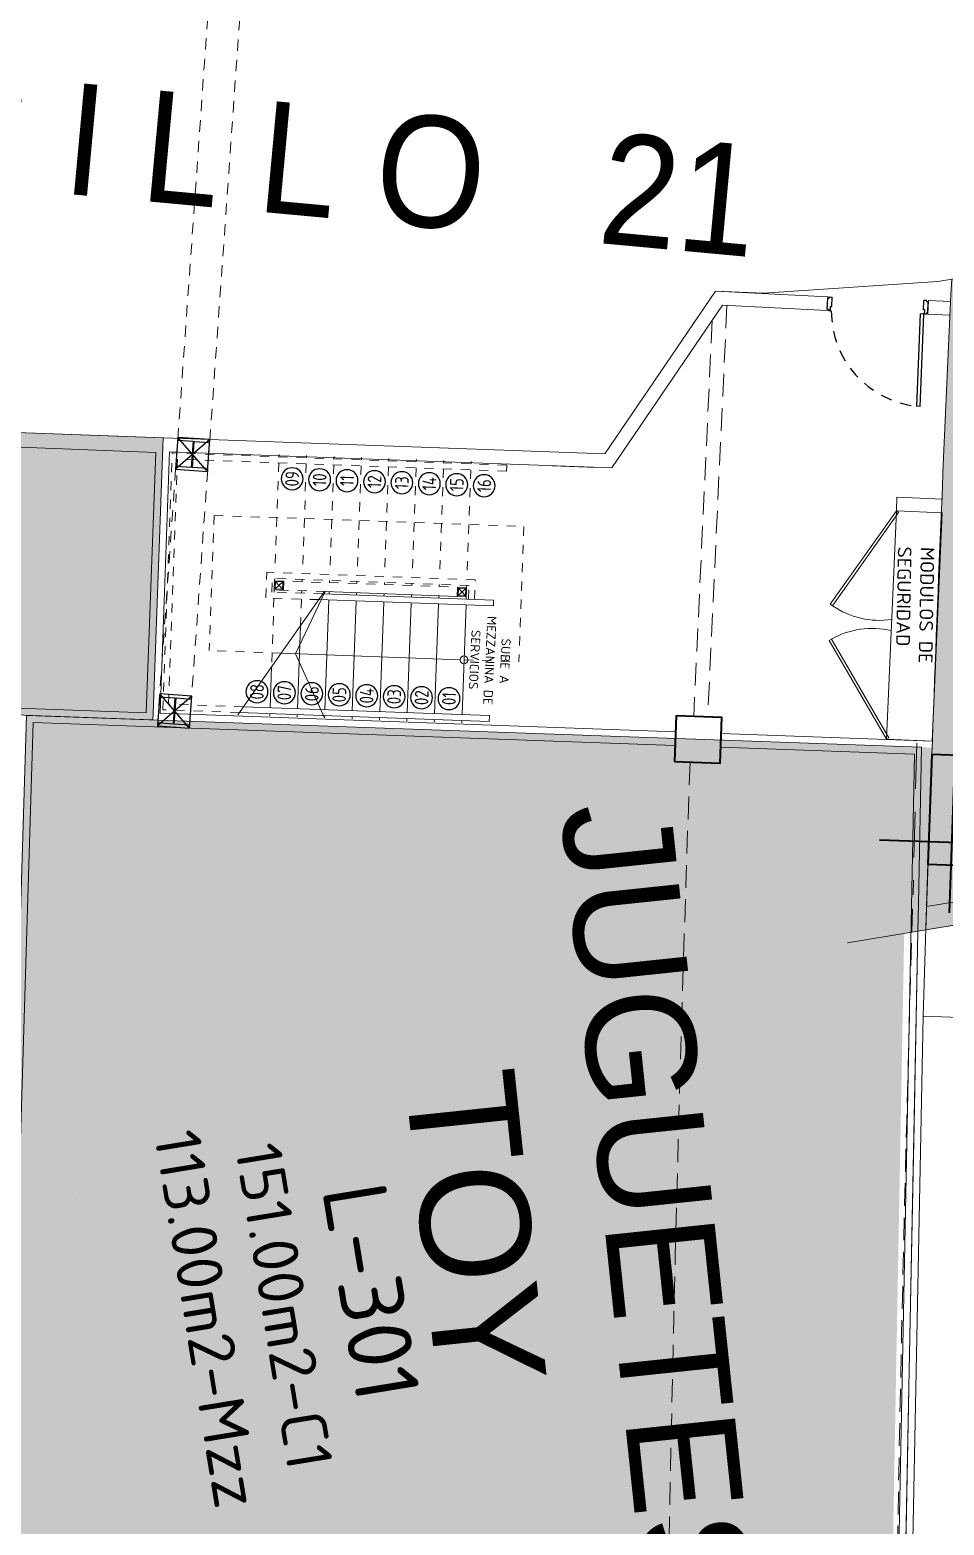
# Model space of a CAD drawing. Header units: metres. Extents: x 2 to 659295185, y -28 to 1124222152.
# Drawn here: x 655483.96 to 655493.95, y 1126514.86 to 1126531.21 of the extents above; entities that cross this region are included whole.
import ezdxf
from ezdxf.enums import TextEntityAlignment as Align

# ---------------------------------------------------------------- set-up
doc = ezdxf.new("R2010")
doc.units = ezdxf.units.M
doc.header["$MEASUREMENT"] = 0
for name, pattern in [('CCSM_C1_CUERPO BJ$0$CONTINUA', [0]), ('CCSM_C1_CUERPO CK$0$CONTINUA', [0]), ('CCSM_C1_CUERPO CK$0$DASHED', [0.75, 0.5, -0.25]), ('CCSM_C1_CUERPO HP$0$CONTINUA', [0]), ('CCSM_C1_CUERPO HP$0$DASHED', [0.75, 0.5, -0.25]), ('CCSM_C1_CUERPO HP$0$DASHED2', [0.375, 0.25, -0.125]), ('CCSM_C1_CUERPO HP$0$HIDDEN', [0.375, 0.25, -0.125]), ('CCSM_C1_CUERPO HP$0$HIDDEN2', [0.1875, 0.125, -0.0625]), ('CONTINUA', [0]), ('DASHDOT', [1, 0.5, -0.25, 0, -0.25])]:
    doc.linetypes.add(name, pattern=pattern)
doc.layers.get('0').update_dxf_attribs({"linetype": 'CONTINUOUS'})
for name, color, linetype in [('CCSM_C1_CUERPO BJ$0$A-AREAS COMERCIALES', 151, 'CONTINUOUS'), ('CCSM_C1_CUERPO BJ$0$A-LOCAL ID', 7, 'CONTINUOUS'), ('CCSM_C1_CUERPO BJ$0$A-PARED', 2, 'CCSM_C1_CUERPO BJ$0$CONTINUA'), ('CCSM_C1_CUERPO BJ$0$ID_Nº LOCAL', 7, 'CONTINUOUS'), ('CCSM_C1_CUERPO CK$0$A-PARED', 2, 'CCSM_C1_CUERPO CK$0$CONTINUA'), ('CCSM_C1_CUERPO CK$0$A-PROYECCIONES SUP', 5, 'CCSM_C1_CUERPO CK$0$DASHED'), ('CCSM_C1_CUERPO HP$0$-aa_niveles reales mz', 60, 'CONTINUOUS'), ('CCSM_C1_CUERPO HP$0$A-AREAS', 8, 'CONTINUOUS'), ('CCSM_C1_CUERPO HP$0$A-LOCAL ID', 7, 'CONTINUOUS'), ('CCSM_C1_CUERPO HP$0$A-PARED', 2, 'CCSM_C1_CUERPO HP$0$CONTINUA'), ('CCSM_C1_CUERPO HP$0$A-PROYECCIONES', 5, 'CCSM_C1_CUERPO HP$0$DASHED'), ('CCSM_C1_CUERPO HP$0$A-PUERTA', 5, 'CCSM_C1_CUERPO HP$0$CONTINUA'), ('CCSM_C1_CUERPO HP$0$A-TEXTOS AREAS', 9, 'CONTINUOUS'), ('CCSM_C1_CUERPO HP$0$A_ BOMBEROS', 20, 'CONTINUOUS'), ('CCSM_C1_CUERPO HP$0$A_ESCALERAS', 7, 'CONTINUOUS'), ('CCSM_C1_CUERPO HP$0$EQUIPOS', 60, 'CONTINUOUS'), ('CCSM_C1_CUERPO HP$0$ID_AREA EXACTA', 7, 'CONTINUOUS'), ('CCSM_C1_CUERPO HP$0$ID_Nº LOCAL', 7, 'CONTINUOUS'), ('CCSM_C1_CUERPO HP$0$ID_RUBRO', 7, 'CONTINUOUS'), ('CCSM_C1_CUERPO HP$0$ID_USO', 7, 'CONTINUOUS'), ('CCSM_C1_CUERPO HP$0$lineas guias', 252, 'CCSM_C1_CUERPO HP$0$DASHED2')]:
    doc.layers.add(name, color=color, linetype=linetype)
doc.layers.add('CCSM_C1_CUERPO CK$0$A-AREAS COMERCIALES', color=151, linetype='CONTINUOUS', plot=False)
doc.layers.add('CCSM_C1_CUERPO HP$0$A-AREAS COMERCIALES', color=151, linetype='CONTINUOUS', plot=False)
for name, color, linetype, lineweight in [('CCSM_XREF ESTRUCTURA15$0$E-CA-COLUMNA', 2, 'CONTINUOUS', 35), ('CCSM_XREF ESTRUCTURA15$0$E-CJ-COLUMNA', 2, 'CONTINUOUS', 35), ('CCSM_XREF ESTRUCTURA15$0$E-CK-COLUMNA', 2, 'CONTINUOUS', 35), ('CCSM_XREF ESTRUCTURA15$0$E-CP COLUMNAS', 2, 'CONTINUOUS', 35), ('LOCALES ASIGNADOS', 41, 'DASHDOT', 0), ('LOCALES PROPIOS', 101, 'CONTINUA', 0), ('NOMBRES LOCATARIOS', 7, 'CONTINUA', 0)]:
    doc.layers.add(name, color=color, linetype=linetype, lineweight=lineweight)
doc.styles.add('CCSM_C1_CUERPO BJ$0$ROMANS', font='romans__.ttf')
doc.styles.add('CCSM_C1_CUERPO BJ$0$sigo', font='arial.ttf', dxfattribs={"width": 0.9})
doc.styles.add('CCSM_C1_CUERPO HP$0$ROMANS', font='romans__.ttf')
doc.styles.get("Standard").update_dxf_attribs({"font": 'tahoma.ttf'})

# ---------------------------------------------------------------- blocks, each defined once
blk = doc.blocks.new('CCSM_C1_CUERPO HP$0$NUM ESCALON')
blk.add_circle((0, 0), 0.12)
at = {"style": 'CCSM_C1_CUERPO HP$0$ROMANS', "width": 0.75}
blk.add_attdef('00', text='', height=0.15, dxfattribs=at).set_placement((0, 0), align=Align.MIDDLE_CENTER)
blk = doc.blocks.new('CCSM_C1_CUERPO HP$0$AM_PIZ-120-15')
for p, q in [((0.045, 1.025), (0.085, 1.025)), ((0.045, 1.025), (0.045, 0.015)), ((0.085, 0.015), (0.085, 1.025)), ((0, 0), (0.015, 0)), ((0.015, 0.015), (0.035, 0.015)), ((0.015, 0), (0.015, 0.015)), ((0.035, 0.015), (0.035, -0.03)), ((0.045, 0.015), (0.085, 0.015)), ((1.065, 0.015), (1.065, -0.03)), ((1.085, 0.015), (1.065, 0.015)), ((1.085, 0), (1.085, 0.015)), ((1.1, 0), (1.085, 0)), ((1.1, 0), (1.1, -0.12)), ((0, 0), (0, -0.12)), ((0, -0.12), (0.015, -0.12)), ((0.015, -0.12), (0.015, -0.135)), ((0.015, -0.135), (0.05, -0.135)), ((0.035, -0.03), (0.05, -0.03)), ((0.05, -0.03), (0.05, -0.135)), ((1.065, -0.03), (1.05, -0.03)), ((1.05, -0.03), (1.05, -0.135)), ((1.085, -0.135), (1.05, -0.135)), ((1.1, -0.12), (1.085, -0.12)), ((1.085, -0.12), (1.085, -0.135))]:
    blk.add_line(p, q)
at = {"color": 8, "linetype": 'CCSM_C1_CUERPO HP$0$HIDDEN', "ltscale": 0.5}
blk.add_arc((0.009, -0.019), 1.047, 1.8622, 85.8231, dxfattribs=at)
blk = doc.blocks.new('CCSM_C1_CUERPO HP$0$refuerzos')
at = {"layer": 'CCSM_C1_CUERPO HP$0$-aa_niveles reales mz'}
blk.add_lwpolyline([(-1005676.254, 829072.727), (-1005676.254, 829072.377), (-1005675.904, 829072.377), (-1005675.904, 829072.727)], close=True, dxfattribs=at)
at = {"layer": 'CCSM_C1_CUERPO HP$0$EQUIPOS'}
blk.add_line((-1005676.254, 829072.727), (-1005675.904, 829072.377), dxfattribs=at)
blk.add_lwpolyline([(-1005676.254, 829072.377), (-1005676.223, 829072.377), (-1005676.223, 829072.546), (-1005675.936, 829072.546), (-1005675.936, 829072.377), (-1005675.904, 829072.377), (-1005675.904, 829072.727), (-1005675.936, 829072.727), (-1005675.936, 829072.558), (-1005676.223, 829072.558), (-1005676.223, 829072.727), (-1005676.254, 829072.727)], close=True, dxfattribs=at)
blk = doc.blocks.new('CCSM_C1_CUERPO HP$0$refuerzos1')
at = {"layer": 'CCSM_C1_CUERPO HP$0$EQUIPOS'}
blk.add_line((-1005675.904, 829072.727), (-1005676.254, 829072.377), dxfattribs=at)
at = {"layer": 'CCSM_C1_CUERPO HP$0$A-PARED'}
blk.add_blockref('CCSM_C1_CUERPO HP$0$refuerzos', (0, 0), dxfattribs=at)
blk = doc.blocks.new('CCSM_C1_CUERPO HP$0$IDENT LOCAL')
at = {"layer": 'CCSM_C1_CUERPO HP$0$ID_AREA EXACTA', "style": 'CCSM_C1_CUERPO HP$0$ROMANS'}
blk.add_attdef('AREA-EXACTA', text='', height=0.5, dxfattribs=at).set_placement((0, 1.245), align=Align.BOTTOM_CENTER)
at = {"layer": 'CCSM_C1_CUERPO HP$0$ID_Nº LOCAL', "style": 'CCSM_C1_CUERPO HP$0$ROMANS'}
blk.add_attdef('NºLOCAL', text='', height=0.7, dxfattribs=at).set_placement((0, 2.05), align=Align.BOTTOM_CENTER)
at = {"layer": 'CCSM_C1_CUERPO HP$0$ID_RUBRO', "style": 'CCSM_C1_CUERPO HP$0$ROMANS'}
blk.add_attdef('RUBRO', text='', height=0.35, dxfattribs=at).set_placement((0, 0.395), align=Align.BOTTOM_CENTER)
at = {"layer": 'CCSM_C1_CUERPO HP$0$ID_USO', "style": 'CCSM_C1_CUERPO HP$0$ROMANS'}
blk.add_attdef('USO', text='', height=0.35, dxfattribs=at).set_placement((0, -0.455), align=Align.BOTTOM_CENTER)
blk = doc.blocks.new('CCSM_XREF ESTRUCTURA15$0$CCSM_COLUMNA REC')
at = {"layer": 'CCSM_XREF ESTRUCTURA15$0$E-CA-COLUMNA'}
blk.add_lwpolyline([(-0.25, -0.25), (0.25, -0.25), (0.25, 0.25), (-0.25, 0.25)], close=True, dxfattribs=at)
blk = doc.blocks.new('CCSM_XREF ESTRUCTURA15$0$COL REC 120X50')
at = {"color": 5}
for p, q in [((0, -0.789), (0, 0.789)), ((-1.474, 0), (0.774, 0))]:
    blk.add_line(p, q, dxfattribs=at)
blk.add_lwpolyline([(-0.95, -0.25), (0.25, -0.25), (0.25, 0.25), (-0.95, 0.25)], close=True)
blk = doc.blocks.new('CCSM_C1_CUERPO BJ$0$IDENT LOCAL')
at = {"style": 'CCSM_C1_CUERPO BJ$0$ROMANS'}
for tag, height, p in [('AREA-EXACTA', 0.5, (0.587, 0.096)), ('NºLOCAL', 0.7, (1.17, 0.119)), ('RUBRO', 0.35, (0, 0)), ('USO', 0.35, (-0.587, -0.096))]:
    blk.add_attdef(tag, text='', height=height, rotation=279.3085, dxfattribs=at).set_placement(p, align=Align.BOTTOM_CENTER)

msp = doc.modelspace()

# ---------------------------------------------------------------- hatches: boundary and pattern name
at = {"layer": 'LOCALES ASIGNADOS'}
h = msp.add_hatch(color=256, dxfattribs=at)
edge = h.paths.add_edge_path()
edge.add_line((655523.1959, 1126484.6977), (655511.4574, 1126482.7737))
edge.add_arc((492466.1192, 1099756.7687), 165221.2506, 9.306558127, 9.309002861, ccw=False)
edge.add_line((655512.5976, 1126475.8167), (655524.4397, 1126477.7575))
edge.add_arc((655211.3975, 1126425.2356), 317.4177, 9.524316, 10.79705)
h = msp.add_hatch(color=256, dxfattribs=at)
edge = h.paths.add_edge_path()
edge.add_line((655493.7498, 1126521.3677), (655493.8182, 1126523.36))
edge.add_arc((655987.9261, 1126505.2344), 494.4403, 177.305061, 177.899139, ccw=False)
edge.add_line((655494.0327, 1126528.4821), (655510.3677, 1126531.1596))
edge.add_arc((655404.4416, 1126490.215), 113.564, 17.559341, 21.133457, ccw=False)
edge.add_line((655512.7141, 1126524.4765), (655493.5136, 1126521.329))
edge.add_line((655493.5136, 1126521.329), (655493.7498, 1126521.3677))
msp.add_hatch(color=256, dxfattribs=at).paths.add_polyline_path([(655485.1355, 1126526.7577), (655480.6986, 1126526.9191), (655479.7893, 1126528.9466), (655472.945, 1126529.2643), (655473.5856, 1126524.0869), (655485.3029, 1126523.663), (655485.4151, 1126526.7491)])
h = msp.add_hatch(color=256, dxfattribs=at)
edge = h.paths.add_edge_path()
edge.add_arc((219491.1056, 1054914.3756), 441878.9229, 9.308049718, 9.309563548, ccw=False)
edge.add_line((655551.8097, 1126384.9626), (655564.5398, 1126387.0492))
edge.add_line((655564.5398, 1126387.0492), (655562.5867, 1126398.9652))
edge.add_line((655562.5867, 1126398.9652), (655552.3922, 1126397.2942))
edge.add_line((655552.3922, 1126397.2942), (655552.4569, 1126396.8995))
edge.add_line((655552.4569, 1126396.8995), (655549.9212, 1126396.4839))
h = msp.add_hatch(color=256, dxfattribs=at)
edge = h.paths.add_edge_path()
edge.add_line((655513.5683, 1126469.8955), (655525.4103, 1126471.8365))
edge.add_arc((823004.9948, 1153921.5169), 169714.1602, 189.307944851, 189.309970477)
edge.add_line((655526.3809, 1126465.9155), (655514.5388, 1126463.9745))
edge.add_line((655514.5388, 1126463.9745), (655513.5683, 1126469.8955))
at = {"layer": 'LOCALES PROPIOS'}
h = msp.add_hatch(color=101, dxfattribs=at)
edge = h.paths.add_edge_path()
edge.add_arc((655465.0076, 1126514.9282), 10.6102, 345.93414, 377.8147)
edge.add_line((655475.1091, 1126518.1743), (655483.748, 1126517.9588))
edge.add_line((655483.748, 1126517.9588), (655483.9223, 1126523.7137))
edge.add_line((655483.9223, 1126523.7137), (655493.8931, 1126523.3572))
edge.add_line((655493.8931, 1126523.3572), (655493.8132, 1126521.3781))
edge.add_line((655493.8132, 1126521.3781), (655493.5136, 1126521.329))
edge.add_line((655493.5136, 1126521.329), (655493.3439, 1126512.1111))
edge.add_line((655493.3439, 1126512.1111), (655475.2997, 1126512.3495))

# ---------------------------------------------------------------- linework, layer by layer
at = {"layer": 'CCSM_C1_CUERPO BJ$0$A-AREAS COMERCIALES', "lineweight": 5}
msp.add_lwpolyline([(655509.1764, 1126530.9389), (655510.3766, 1126531.1356, -0.0152174), (655512.7167, 1126524.4765), (655493.7497, 1126521.3676), (655493.8153, 1126523.284), (655493.8153, 1126523.284, -0.0026753), (655494.0325, 1126528.482)], format="xyb", close=True, dxfattribs=at)
at = {"layer": 'CCSM_C1_CUERPO BJ$0$A-PARED', "lineweight": 5}
msp.add_lwpolyline([(655493.8153, 1126523.284, -0.0026753), (655494.0325, 1126528.482, -0.0026753)], format="xyb", dxfattribs=at)
msp.add_lwpolyline([(655493.7733, 1126522.0847), (655493.7577, 1126521.6222)], dxfattribs=at)
at = {"layer": 'CCSM_C1_CUERPO CK$0$A-AREAS COMERCIALES', "lineweight": 5}
for points in [[(655506.7747, 1126511.3422), (655493.4218, 1126509.153), (655493.4336, 1126509.7427), (655493.4561, 1126510.8787), (655493.4804, 1126512.109), (655493.4867, 1126512.4277), (655493.4908, 1126512.6343), (655493.499, 1126513.047), (655493.5053, 1126513.3684), (655493.5136, 1126513.7857), (655493.5235, 1126514.2875), (655493.5338, 1126514.808), (655493.5416, 1126515.2035), (655493.5528, 1126515.7693), (655493.5682, 1126516.5493), (655493.5862, 1126517.4554), (655493.6178, 1126519.054), (655493.6633, 1126521.3534), (655512.7167, 1126524.4765), (655514.9192, 1126517.6933), (655505.9741, 1126516.2276), (655506.7747, 1126511.3422)], [(655493.7031, 1126523.3639), (655493.6692, 1126521.6541), (655493.6633, 1126521.3534), (655493.4804, 1126512.109), (655475.2949, 1126512.3495), (655475.5568, 1126513.7926), (655475.6145, 1126515.1902), (655475.4713, 1126516.6847), (655475.104, 1126518.1743), (655483.7479, 1126517.9587), (655483.9221, 1126523.7129), (655493.7031, 1126523.3639)]]:
    msp.add_lwpolyline(points, close=True, dxfattribs=at)
at = {"layer": 'CCSM_C1_CUERPO CK$0$A-PARED', "lineweight": 5}
msp.add_line((655493.5129, 1126509.9607), (655493.7199, 1126520.4228), dxfattribs=at)
at = {"layer": 'CCSM_C1_CUERPO CK$0$A-PROYECCIONES SUP', "lineweight": 5}
msp.add_lwpolyline([(655493.6507, 1126523.4097), (655493.6099, 1126521.75)], dxfattribs=at)
at = {"layer": 'CCSM_C1_CUERPO CK$0$A-PROYECCIONES SUP', "lineweight": 5, "ltscale": 0.5}
msp.add_lwpolyline([(655493.6061, 1126521.5974, 0.0057772), (655493.3738, 1126509.2219, -0.9631437)], format="xyb", dxfattribs=at)
at = {"layer": 'CCSM_C1_CUERPO HP$0$A-AREAS', "lineweight": 5, "ltscale": 0.5}
msp.add_lwpolyline([(655503.2075, 1126529.9859), (655493.8816, 1126528.4573), (655491.9796, 1126528.3299), (655491.4516, 1126528.3535), (655490.2416, 1126526.5719), (655480.6985, 1126526.919), (655479.7922, 1126528.9463), (655476.0645, 1126529.1194)], dxfattribs=at)
at = {"layer": 'CCSM_C1_CUERPO HP$0$A-AREAS COMERCIALES', "lineweight": 5}
msp.add_lwpolyline([(655485.3054, 1126523.7384), (655485.4143, 1126526.749), (655485.4143, 1126526.749), (655480.6985, 1126526.919), (655479.7922, 1126528.9463), (655472.946, 1126529.2643, 0.005773), (655473.5853, 1126524.0875), (655485.3027, 1126523.6629)], format="xyb", close=True, dxfattribs=at)
msp.add_lwpolyline([(655484.4671, 1126518.4325), (655484.4671, 1126518.4325)], dxfattribs=at)
at = {"layer": 'CCSM_C1_CUERPO HP$0$A-PARED', "lineweight": 5}
for p, q in [((655491.4516, 1126528.3535), (655490.2416, 1126526.5719)), ((655483.9949, 1126523.6362), (655483.8206, 1126517.8818))]:
    msp.add_line(p, q, dxfattribs=at)
for points in [[(655485.2305, 1126523.7411), (655485.3335, 1126526.5892), (655480.5997, 1126526.7724), (655479.693, 1126528.8007), (655476.2382, 1126528.9612)], [(655491.5286, 1126528.1999), (655490.3191, 1126526.419), (655485.4838, 1126526.5948), (655485.3804, 1126523.7356), (655491.0136, 1126523.532)], [(655490.2416, 1126526.5719), (655480.6985, 1126526.919)], [(655490.1421, 1126526.4254), (655489.6662, 1126526.4427)], [(655493.9273, 1126525.9282), (655493.4278, 1126525.9495), (655493.4342, 1126526.0994), (655493.9338, 1126526.078)], [(655485.2305, 1126523.7411), (655479.5213, 1126523.9476)], [(655491.0082, 1126523.3821), (655483.9948, 1126523.6357)], [(655493.8206, 1126523.4301), (655491.5133, 1126523.5139)], [(655493.407, 1126512.1885), (655493.6265, 1126523.2874), (655491.5079, 1126523.364)]]:
    msp.add_lwpolyline(points, dxfattribs=at)
at = {"layer": 'CCSM_C1_CUERPO HP$0$A-PARED', "lineweight": 5, "ltscale": 0.5}
for points in [[(655491.5286, 1126528.1999), (655492.6718, 1126528.1399), (655492.6785, 1126528.2898), (655491.4516, 1126528.3535)], [(655494.0141, 1126528.0888), (655493.7711, 1126528.0997), (655493.7778, 1126528.2495), (655494.0211, 1126528.2386)]]:
    msp.add_lwpolyline(points, dxfattribs=at)
at = {"layer": 'CCSM_C1_CUERPO HP$0$A-PROYECCIONES', "lineweight": 5, "ltscale": 0.5}
for p, q in [((655491.5766, 1126528.1978), (655491.3665, 1126523.6943)), ((655491.4159, 1126528.0339), (655491.2136, 1126523.6999))]:
    msp.add_line(p, q, dxfattribs=at)
msp.add_arc((656011.4102, 1126504.999), 520.5558, 177.996162, 179.185807, dxfattribs=at)
at = {"layer": 'CCSM_C1_CUERPO HP$0$A_ BOMBEROS', "lineweight": 5}
for points in [[(655493.4278, 1126525.9495), (655492.705, 1126524.9296), (655492.7295, 1126524.9123), (655493.4523, 1126525.9322)], [(655492.6928, 1126524.5325), (655493.3211, 1126523.4518), (655493.347, 1126523.4669), (655492.7188, 1126524.5475)]]:
    msp.add_lwpolyline(points, close=True, dxfattribs=at)
at = {"layer": 'CCSM_C1_CUERPO HP$0$A_ BOMBEROS', "color": 8, "lineweight": 5}
msp.add_lwpolyline([(655493.9273, 1126525.9282), (655493.8206, 1126523.4304), (655493.3211, 1126523.4518), (655493.4278, 1126525.9495)], close=True, dxfattribs=at)
for centre, start, end in [((655493.2449, 1126525.6599), 235.41545, 278.36304), ((655493.1636, 1126523.7559), 76.74263, 119.69022)]:
    msp.add_arc(centre, 0.9081, start, end, dxfattribs=at)
at = {"layer": 'CCSM_C1_CUERPO HP$0$A_ESCALERAS', "color": 8, "linetype": 'CCSM_C1_CUERPO HP$0$HIDDEN', "lineweight": 5, "ltscale": 0.1}
for p, q in [((655485.4111, 1126523.7743), (655485.5127, 1126526.5824)), ((655485.4734, 1126523.8371), (655485.5703, 1126526.5153)), ((655489.1703, 1126526.4501), (655485.5127, 1126526.5824)), ((655489.1679, 1126526.3851), (655485.5703, 1126526.5153)), ((655486.6828, 1126526.5651), (655486.6819, 1126526.5401)), ((655486.9826, 1126526.5543), (655486.9817, 1126526.5293)), ((655487.2824, 1126526.5434), (655487.2815, 1126526.5184)), ((655487.5822, 1126526.5326), (655487.5813, 1126526.5076)), ((655487.882, 1126526.5217), (655487.8811, 1126526.4967)), ((655488.1819, 1126526.5109), (655488.1809, 1126526.4859)), ((655488.4817, 1126526.5), (655488.4808, 1126526.475)), ((655488.7815, 1126526.4892), (655488.7806, 1126526.4642)), ((655486.6796, 1126526.4752), (655486.6362, 1126525.276)), ((655486.9794, 1126526.4643), (655486.936, 1126525.2651)), ((655487.2792, 1126526.4535), (655487.2358, 1126525.2543)), ((655487.579, 1126526.4426), (655487.5356, 1126525.2434)), ((655487.8788, 1126526.4318), (655487.8354, 1126525.2326)), ((655488.1786, 1126526.4209), (655488.1352, 1126525.2217)), ((655488.4784, 1126526.4101), (655488.435, 1126525.2109)), ((655488.7782, 1126526.3992), (655488.7348, 1126525.2)), ((655489.1679, 1126526.3851), (655489.1703, 1126526.4501)), ((655485.9712, 1126525.9004), (655485.9177, 1126524.4214)), ((655485.9712, 1126525.9004), (655489.3561, 1126525.7779)), ((655489.3561, 1126525.7779), (655489.3026, 1126524.2989)), ((655486.5361, 1126524.9994), (655486.5462, 1126525.2792)), ((655488.8248, 1126525.1968), (655486.5462, 1126525.2792)), ((655486.6034, 1126525.062), (655486.6088, 1126525.2119)), ((655488.7574, 1126525.1342), (655486.6088, 1126525.2119)), ((655486.6293, 1126525.0861), (655486.6329, 1126525.186)), ((655486.6338, 1126525.211), (655486.6329, 1126525.186)), ((655488.7316, 1126525.1101), (655486.6329, 1126525.186)), ((655486.9336, 1126525.2002), (655486.9327, 1126525.1752)), ((655487.2334, 1126525.1893), (655487.2325, 1126525.1643)), ((655487.5332, 1126525.1785), (655487.5323, 1126525.1535)), ((655488.817, 1126524.9819), (655488.8248, 1126525.1968)), ((655487.1617, 1126525.0418), (655486.6034, 1126525.062)), ((655486.6293, 1126525.0861), (655486.6284, 1126525.0611)), ((655487.1854, 1126525.066), (655486.6293, 1126525.0861)), ((655486.9291, 1126525.0752), (655486.9282, 1126525.0502)), ((655487.833, 1126525.1676), (655487.8321, 1126525.1426)), ((655488.1329, 1126525.1568), (655488.1319, 1126525.1318)), ((655488.4327, 1126525.1459), (655488.4318, 1126525.1209)), ((655488.727, 1126524.9852), (655488.7325, 1126525.1351)), ((655488.7325, 1126525.1351), (655488.7316, 1126525.1101)), ((655488.752, 1126524.9843), (655488.7574, 1126525.1342)), ((655487.1169, 1126524.9784), (655486.5361, 1126524.9994)), ((655486.6261, 1126524.9961), (655486.5988, 1126524.2434)), ((655486.9259, 1126524.9853), (655486.9153, 1126524.6923)), ((655486.7042, 1126524.3929), (655485.9177, 1126524.4214)), ((655488.703, 1126524.3206), (655489.3026, 1126524.2989)), ((655486.2467, 1126523.744), (655485.4111, 1126523.7743)), ((655486.2915, 1126523.8075), (655485.4734, 1126523.8371))]:
    msp.add_line(p, q, dxfattribs=at)
at = {"layer": 'CCSM_C1_CUERPO HP$0$A_ESCALERAS', "color": 1, "lineweight": 5}
for p, q in [((655486.7225, 1126525.1728), (655486.6397, 1126525.0957)), ((655486.6426, 1126525.1757), (655486.7196, 1126525.0928)), ((655488.7212, 1126525.1004), (655488.6384, 1126525.0234)), ((655488.6413, 1126525.1033), (655488.7183, 1126525.0205))]:
    msp.add_line(p, q, dxfattribs=at)
at = {"layer": 'CCSM_C1_CUERPO HP$0$A_ESCALERAS', "lineweight": 5}
for p, q in [((655486.2295, 1126523.7196), (655487.1789, 1126525.0662)), ((655488.7279, 1126525.0101), (655487.1854, 1126525.066)), ((655487.2289, 1126525.0644), (655487.228, 1126525.0394)), ((655487.5287, 1126525.0535), (655487.5278, 1126525.0286)), ((655487.8285, 1126525.0427), (655487.8276, 1126525.0177)), ((655488.1283, 1126525.0318), (655488.1274, 1126525.0069)), ((655488.4281, 1126525.021), (655488.4272, 1126524.996)), ((655488.7279, 1126525.0101), (655488.727, 1126524.9852)), ((655487.2257, 1126524.9744), (655487.1823, 1126523.7752)), ((655487.5255, 1126524.9636), (655487.4821, 1126523.7644)), ((655487.8253, 1126524.9527), (655487.7819, 1126523.7535)), ((655488.1251, 1126524.9419), (655488.0817, 1126523.7427)), ((655488.4249, 1126524.931), (655488.3815, 1126523.7318)), ((655488.7247, 1126524.9202), (655488.6813, 1126523.721)), ((655486.9153, 1126524.6923), (655486.8825, 1126523.7861)), ((655486.7042, 1126524.3929), (655488.66, 1126524.3221)), ((655488.9787, 1126523.6452), (655486.2467, 1126523.744)), ((655488.9811, 1126523.7101), (655486.2915, 1126523.8075)), ((655486.8801, 1126523.7211), (655486.8792, 1126523.6961)), ((655487.1799, 1126523.7103), (655487.179, 1126523.6853)), ((655488.9811, 1126523.7101), (655488.9787, 1126523.6452)), ((655487.4797, 1126523.6994), (655487.4788, 1126523.6744)), ((655487.7795, 1126523.6886), (655487.7786, 1126523.6636)), ((655488.0793, 1126523.6777), (655488.0784, 1126523.6527)), ((655488.3791, 1126523.6669), (655488.3782, 1126523.6419)), ((655488.6789, 1126523.656), (655488.678, 1126523.631))]:
    msp.add_line(p, q, dxfattribs=at)
at = {"layer": 'CCSM_C1_CUERPO HP$0$A_ESCALERAS', "linetype": 'CCSM_C1_CUERPO HP$0$HIDDEN2', "lineweight": 5, "ltscale": 5}
for p, q in [((655486.5988, 1126524.2434), (655486.5827, 1126523.7969)), ((655486.5803, 1126523.732), (655486.5794, 1126523.707))]:
    msp.add_line(p, q, dxfattribs=at)
at = {"layer": 'CCSM_C1_CUERPO HP$0$A_ESCALERAS', "lineweight": 5}
for points in [[(655486.6293, 1126525.0861), (655486.6329, 1126525.186), (655486.7329, 1126525.1824), (655486.7292, 1126525.0825)], [(655486.6397, 1126525.0957), (655486.6426, 1126525.1757), (655486.7225, 1126525.1728), (655486.7196, 1126525.0928)], [(655488.628, 1126525.0138), (655488.6316, 1126525.1137), (655488.7316, 1126525.1101), (655488.7279, 1126525.0101)], [(655488.6384, 1126525.0234), (655488.6413, 1126525.1033), (655488.7212, 1126525.1004), (655488.7183, 1126525.0205)]]:
    msp.add_lwpolyline(points, close=True, dxfattribs=at)
for points in [[(655487.1854, 1126525.066), (655486.8606, 1126524.3873), (655487.179, 1126523.6853)], [(655487.1169, 1126524.9784), (655489.0245, 1126524.9094), (655489.0268, 1126524.9743), (655487.1617, 1126525.0418)]]:
    msp.add_lwpolyline(points, dxfattribs=at)
msp.add_circle((655488.703, 1126524.3206), 0.043, dxfattribs=at)
at = {"layer": 'CCSM_C1_CUERPO HP$0$lineas guias', "lineweight": 5, "ltscale": 0.5}
for p, q in [((655485.3516, 1126523.5868), (655486.1599, 1126534.9911)), ((655485.7016, 1126523.5741), (655486.5092, 1126534.9693))]:
    msp.add_line(p, q, dxfattribs=at)
at = {"layer": 'CCSM_XREF ESTRUCTURA15$0$E-CK-COLUMNA', "color": 5, "lineweight": 5}
msp.add_line((655495.11, 1126521.5905), (655492.8923, 1126521.227), dxfattribs=at)
at = {"layer": 'CCSM_XREF ESTRUCTURA15$0$E-CK-COLUMNA', "lineweight": 5}
msp.add_lwpolyline([(655494.9419, 1126521.8163), (655495.0228, 1126521.3229), (655494.2445, 1126521.1953), (655494.2196, 1126520.4071), (655493.7199, 1126520.4228), (655493.7577, 1126521.6222)], close=True, dxfattribs=at)

# ---------------------------------------------------------------- block references
at = {"layer": 'CCSM_C1_CUERPO BJ$0$A-LOCAL ID', "lineweight": 5}
ref = msp.add_blockref('CCSM_C1_CUERPO BJ$0$IDENT LOCAL', (655485.7609, 1126527.6479), dxfattribs=dict(at, xscale=0.937500000043347, yscale=0.937500000043347, zscale=0.937500000043347, rotation=354.7128895021966))
ref.add_attrib('NºLOCAL', 'P A S I L L O   21', dxfattribs={"layer": 'CCSM_C1_CUERPO BJ$0$ID_Nº LOCAL', "height": 1.21875, "rotation": 354.71289, "style": 'CCSM_C1_CUERPO BJ$0$sigo', "width": 0.9}).set_placement((655485.8775, 1126528.9081), align=Align.BOTTOM_CENTER)
at = {"layer": 'CCSM_C1_CUERPO HP$0$A-LOCAL ID', "lineweight": 5}
ref = msp.add_blockref('CCSM_C1_CUERPO HP$0$IDENT LOCAL', (655485.1119, 1126516.9851), dxfattribs=dict(at, rotation=279.3085951751866))
ref.add_attrib('NºLOCAL', 'L-301', dxfattribs={"layer": 'CCSM_C1_CUERPO HP$0$ID_Nº LOCAL', "height": 0.7, "rotation": 279.3086, "style": 'CCSM_C1_CUERPO HP$0$ROMANS'}).set_placement((655487.1349, 1126517.3166), align=Align.BOTTOM_CENTER)
ref.add_attrib('RUBRO', '113.00m2-Mzz', dxfattribs={"layer": 'CCSM_C1_CUERPO HP$0$ID_RUBRO', "height": 0.5, "rotation": 279.3086, "style": 'CCSM_C1_CUERPO HP$0$ROMANS'}).set_placement((655485.502, 1126517.049), align=Align.BOTTOM_CENTER)
ref.add_attrib('AREA-EXACTA', '151.00m2-C1', dxfattribs={"layer": 'CCSM_C1_CUERPO HP$0$ID_AREA EXACTA', "height": 0.5, "rotation": 279.3086, "style": 'CCSM_C1_CUERPO HP$0$ROMANS'}).set_placement((655486.3408, 1126517.1865), align=Align.BOTTOM_CENTER)
at = {"layer": 'CCSM_C1_CUERPO HP$0$A-PARED', "lineweight": 5, "rotation": 265.9460204291244}
for p in [(-242609.9284, 181979.1372), (-242610.1272, 181976.3314)]:
    msp.add_blockref('CCSM_C1_CUERPO HP$0$refuerzos1', p, dxfattribs=at)
at = {"layer": 'CCSM_C1_CUERPO HP$0$A-PUERTA', "lineweight": 5, "rotation": 177.9022025260828}
msp.add_blockref('CCSM_C1_CUERPO HP$0$AM_PIZ-120-15', (655493.7722, 1126528.1146), dxfattribs=at)
at = {"layer": 'CCSM_C1_CUERPO HP$0$A_ESCALERAS', "color": 8, "linetype": 'CCSM_C1_CUERPO HP$0$HIDDEN', "lineweight": 5, "ltscale": 0.1}
ref = msp.add_blockref('CCSM_C1_CUERPO HP$0$NUM ESCALON', (655486.8245, 1126526.3005), dxfattribs=dict(at, xscale=-1, rotation=87.92761940763359))
ref.add_attrib('00', '09', dxfattribs={"layer": '0', "height": 0.15, "rotation": 87.92762, "style": 'CCSM_C1_CUERPO HP$0$ROMANS', "width": 0.75}).set_placement((655486.8245, 1126526.3005), align=Align.MIDDLE_CENTER)
ref = msp.add_blockref('CCSM_C1_CUERPO HP$0$NUM ESCALON', (655487.1243, 1126526.2896), dxfattribs=dict(at, xscale=-1, rotation=87.92761940763359))
ref.add_attrib('00', '10', dxfattribs={"layer": '0', "height": 0.15, "rotation": 87.92762, "style": 'CCSM_C1_CUERPO HP$0$ROMANS', "width": 0.75}).set_placement((655487.1243, 1126526.2896), align=Align.MIDDLE_CENTER)
ref = msp.add_blockref('CCSM_C1_CUERPO HP$0$NUM ESCALON', (655487.4241, 1126526.2788), dxfattribs=dict(at, xscale=-1, rotation=87.92761940763359))
ref.add_attrib('00', '11', dxfattribs={"layer": '0', "height": 0.15, "rotation": 87.92762, "style": 'CCSM_C1_CUERPO HP$0$ROMANS', "width": 0.75}).set_placement((655487.4241, 1126526.2788), align=Align.MIDDLE_CENTER)
ref = msp.add_blockref('CCSM_C1_CUERPO HP$0$NUM ESCALON', (655487.724, 1126526.2679), dxfattribs=dict(at, xscale=-1, rotation=87.92761940763359))
ref.add_attrib('00', '12', dxfattribs={"layer": '0', "height": 0.15, "rotation": 87.92762, "style": 'CCSM_C1_CUERPO HP$0$ROMANS', "width": 0.75}).set_placement((655487.724, 1126526.2679), align=Align.MIDDLE_CENTER)
ref = msp.add_blockref('CCSM_C1_CUERPO HP$0$NUM ESCALON', (655488.0238, 1126526.2571), dxfattribs=dict(at, xscale=-1, rotation=87.92761940763359))
ref.add_attrib('00', '13', dxfattribs={"layer": '0', "height": 0.15, "rotation": 87.92762, "style": 'CCSM_C1_CUERPO HP$0$ROMANS', "width": 0.75}).set_placement((655488.0238, 1126526.2571), align=Align.MIDDLE_CENTER)
ref = msp.add_blockref('CCSM_C1_CUERPO HP$0$NUM ESCALON', (655488.3236, 1126526.2462), dxfattribs=dict(at, xscale=-1, rotation=87.92761940763359))
ref.add_attrib('00', '14', dxfattribs={"layer": '0', "height": 0.15, "rotation": 87.92762, "style": 'CCSM_C1_CUERPO HP$0$ROMANS', "width": 0.75}).set_placement((655488.3236, 1126526.2462), align=Align.MIDDLE_CENTER)
ref = msp.add_blockref('CCSM_C1_CUERPO HP$0$NUM ESCALON', (655488.6234, 1126526.2354), dxfattribs=dict(at, xscale=-1, rotation=87.92761940763359))
ref.add_attrib('00', '15', dxfattribs={"layer": '0', "height": 0.15, "rotation": 87.92762, "style": 'CCSM_C1_CUERPO HP$0$ROMANS', "width": 0.75}).set_placement((655488.6234, 1126526.2354), align=Align.MIDDLE_CENTER)
ref = msp.add_blockref('CCSM_C1_CUERPO HP$0$NUM ESCALON', (655488.9232, 1126526.2245), dxfattribs=dict(at, xscale=-1, rotation=87.92761940763359))
ref.add_attrib('00', '16', dxfattribs={"layer": '0', "height": 0.15, "rotation": 87.92762, "style": 'CCSM_C1_CUERPO HP$0$ROMANS', "width": 0.75}).set_placement((655488.9232, 1126526.2245), align=Align.MIDDLE_CENTER)
at = {"layer": 'CCSM_C1_CUERPO HP$0$A_ESCALERAS', "lineweight": 5}
ref = msp.add_blockref('CCSM_C1_CUERPO HP$0$NUM ESCALON', (655486.4401, 1126523.9715), dxfattribs=dict(at, xscale=-1, rotation=87.92761940763359))
ref.add_attrib('00', '08', dxfattribs={"layer": '0', "height": 0.15, "rotation": 87.92762, "style": 'CCSM_C1_CUERPO HP$0$ROMANS', "width": 0.75}).set_placement((655486.4401, 1126523.9715), align=Align.MIDDLE_CENTER)
ref = msp.add_blockref('CCSM_C1_CUERPO HP$0$NUM ESCALON', (655486.7399, 1126523.9607), dxfattribs=dict(at, xscale=-1, rotation=87.92761940763359))
ref.add_attrib('00', '07', dxfattribs={"layer": '0', "height": 0.15, "rotation": 87.92762, "style": 'CCSM_C1_CUERPO HP$0$ROMANS', "width": 0.75}).set_placement((655486.7399, 1126523.9607), align=Align.MIDDLE_CENTER)
ref = msp.add_blockref('CCSM_C1_CUERPO HP$0$NUM ESCALON', (655487.0397, 1126523.9498), dxfattribs=dict(at, xscale=-1, rotation=87.92761940763359))
ref.add_attrib('00', '06', dxfattribs={"layer": '0', "height": 0.15, "rotation": 87.92762, "style": 'CCSM_C1_CUERPO HP$0$ROMANS', "width": 0.75}).set_placement((655487.0397, 1126523.9498), align=Align.MIDDLE_CENTER)
ref = msp.add_blockref('CCSM_C1_CUERPO HP$0$NUM ESCALON', (655487.3395, 1126523.939), dxfattribs=dict(at, xscale=-1, rotation=87.92761940763359))
ref.add_attrib('00', '05', dxfattribs={"layer": '0', "height": 0.15, "rotation": 87.92762, "style": 'CCSM_C1_CUERPO HP$0$ROMANS', "width": 0.75}).set_placement((655487.3395, 1126523.939), align=Align.MIDDLE_CENTER)
ref = msp.add_blockref('CCSM_C1_CUERPO HP$0$NUM ESCALON', (655487.6393, 1126523.9281), dxfattribs=dict(at, xscale=-1, rotation=87.92761940763359))
ref.add_attrib('00', '04', dxfattribs={"layer": '0', "height": 0.15, "rotation": 87.92762, "style": 'CCSM_C1_CUERPO HP$0$ROMANS', "width": 0.75}).set_placement((655487.6393, 1126523.9281), align=Align.MIDDLE_CENTER)
ref = msp.add_blockref('CCSM_C1_CUERPO HP$0$NUM ESCALON', (655487.9391, 1126523.9173), dxfattribs=dict(at, xscale=-1, rotation=87.92761940763359))
ref.add_attrib('00', '03', dxfattribs={"layer": '0', "height": 0.15, "rotation": 87.92762, "style": 'CCSM_C1_CUERPO HP$0$ROMANS', "width": 0.75}).set_placement((655487.9391, 1126523.9173), align=Align.MIDDLE_CENTER)
ref = msp.add_blockref('CCSM_C1_CUERPO HP$0$NUM ESCALON', (655488.2389, 1126523.9064), dxfattribs=dict(at, xscale=-1, rotation=87.92761940763359))
ref.add_attrib('00', '02', dxfattribs={"layer": '0', "height": 0.15, "rotation": 87.92762, "style": 'CCSM_C1_CUERPO HP$0$ROMANS', "width": 0.75}).set_placement((655488.2389, 1126523.9064), align=Align.MIDDLE_CENTER)
ref = msp.add_blockref('CCSM_C1_CUERPO HP$0$NUM ESCALON', (655488.5387, 1126523.8956), dxfattribs=dict(at, xscale=-1, rotation=87.92761940763359))
ref.add_attrib('00', '01', dxfattribs={"layer": '0', "height": 0.15, "rotation": 87.92762, "style": 'CCSM_C1_CUERPO HP$0$ROMANS', "width": 0.75}).set_placement((655488.5387, 1126523.8956), align=Align.MIDDLE_CENTER)
at = {"layer": 'CCSM_XREF ESTRUCTURA15$0$E-CJ-COLUMNA', "lineweight": 5, "rotation": 267.9952133233498}
msp.add_blockref('CCSM_XREF ESTRUCTURA15$0$COL REC 120X50', (655494.0319, 1126522.3258), dxfattribs=at)
at = {"layer": 'CCSM_XREF ESTRUCTURA15$0$E-CP COLUMNAS', "lineweight": 5, "rotation": 357.9284367300879}
msp.add_blockref('CCSM_XREF ESTRUCTURA15$0$CCSM_COLUMNA REC', (655491.2607, 1126523.448), dxfattribs=at)

# ---------------------------------------------------------------- texts
at = {"layer": 'CCSM_C1_CUERPO HP$0$A-TEXTOS AREAS', "lineweight": 5, "insert": (655493.8445, 1126525.5536), "char_height": 0.15, "width": 1.94178, "attachment_point": 1, "rotation": 268.96724, "style": 'CCSM_C1_CUERPO HP$0$ROMANS'}
msp.add_mtext('MODULOS DE SEGURIDAD', dxfattribs=at)
at = {"layer": 'CCSM_C1_CUERPO HP$0$A-TEXTOS AREAS', "lineweight": 5, "ltscale": 0.5, "insert": (655489.2019, 1126524.3035), "char_height": 0.1, "width": 1.215331, "attachment_point": 2, "rotation": 267.22925, "style": 'CCSM_C1_CUERPO HP$0$ROMANS'}
msp.add_mtext('SUBE A MEZZANINA DE SERVICIOS', dxfattribs=at)
at = {"layer": 'NOMBRES LOCATARIOS', "insert": (655491.4176, 1126518.3833, 420.665), "char_height": 1.2, "attachment_point": 2, "rotation": 275.99281}
msp.add_mtext_dynamic_manual_height_columns('{\\fArial|b0|i0|c0|p34;\\C7;JUGUETES \\PTOY}', width=12.716055, gutter_width=25, heights=[0], dxfattribs=at)

doc.saveas('drawing.dxf')
